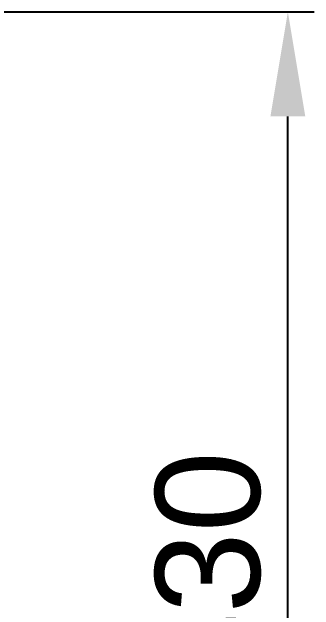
# Model space of a CAD drawing. Header units: millimetres. Extents: x -67 to 4862, y -244 to 3199.
# Drawn here: x 4495.2 to 4610.7, y 2511.3 to 2740.4 of the extents above; entities that cross this region are included whole.
import ezdxf

# ---------------------------------------------------------------- set-up
doc = ezdxf.new("R2010")
doc.units = ezdxf.units.MM
doc.layers.add('ZANO_W', color=1, linetype='Continuous', lineweight=0)
doc.styles.add('Arial', font='arial.ttf')
doc.styles.get("Standard").update_dxf_attribs({"font": 'ARIALUNI.TTF'})
doc.dimstyles.new('pl i ang', dxfattribs={"dimtxt": 50, "dimasz": 50, "dimexe": 1.25, "dimexo": 0.625, "dimgap": 10, "dimtad": 1, "dimtoh": 1, "dimtxsty": 'Standard', "dimcen": 2.5, "dimclrd": 1, "dimclre": 1, "dimclrt": 1, "dimadec": 0, "dimazin": 0, "dimtfac": 1, "dimtmove": 0, "dimatfit": 3, "dimfxl": 1, "dimarcsym": 1})

# ---------------------------------------------------------------- blocks, each defined once
blk = doc.blocks.new('*D387')
at = {"layer": 'ZANO_W', "color": 1, "lineweight": -2}
for p, q in [((4453.61, 2740.39), (4610.7, 2740.39)), ((4600.7, 2350.74), (4600.7, 2700.39)), ((4505.94, 2310.74), (4610.7, 2310.74))]:
    blk.add_line(p, q, dxfattribs=at)
at = {"layer": 'ZANO_W', "color": 1}
for points in [[(4607.37, 2700.39), (4594.03, 2700.39), (4600.7, 2740.39)], [(4594.03, 2350.74), (4607.37, 2350.74), (4600.7, 2310.74)]]:
    blk.add_solid(points, dxfattribs=at)
at = {"layer": 'ZANO_W', "color": 1, "insert": (4570.26, 2525.56), "char_height": 40, "attachment_point": 5, "rotation": 90, "style": 'Arial'}
blk.add_mtext('430', dxfattribs=at)

msp = doc.modelspace()

# ---------------------------------------------------------------- dimensions: what is measured, and where the dimension line sits
at = {"layer": 'ZANO_W'}
dim = msp.add_linear_dim(base=(4600.7, 2740.39), p1=(4495.94, 2310.74), p2=(4443.61, 2740.39), angle=90, dimstyle='pl i ang', override={"dimtxt": 40, "dimasz": 40, "dimexe": 10, "dimexo": 10, "dimtoh": 0, "dimdec": 0, "dimtxsty": 'Arial', "dimtdec": 0, "dimtmove": 1}, dxfattribs=at)
dim.commit()
dim.dimension.update_dxf_attribs({"geometry": '*D387', "text_midpoint": (4570.26, 2525.56)})

doc.saveas('drawing.dxf')
